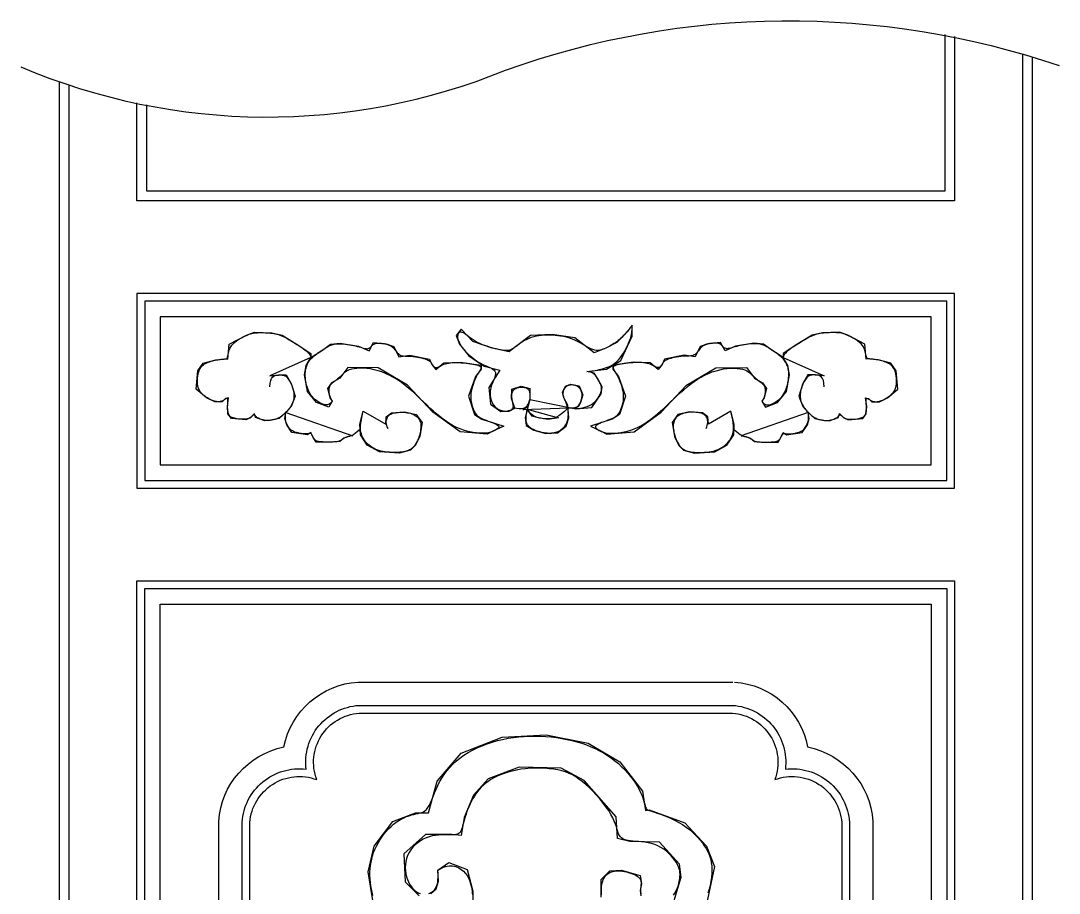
# Model space of a CAD drawing. Header units: metres. Extents: x -19 to 392, y -4 to 849.
# Drawn here: x -19 to 391.7, y 504 to 849 of the extents above; entities that cross this region are included whole.
import ezdxf

# ---------------------------------------------------------------- set-up
doc = ezdxf.new("R2010")
doc.units = ezdxf.units.M
for name, color, linetype in [('3', 3, 'Continuous'), ('4', 4, 'Continuous'), ('7', 7, 'Continuous')]:
    doc.layers.add(name, color=color, linetype=linetype)

msp = doc.modelspace()

# ---------------------------------------------------------------- linework, layer by layer
at = {"layer": '3'}
for points in [[(-19.01, 830.75, 0.2), (172.72, 829.42, -0.17), (391.74, 831.24)], [(262.6, 578.27, -0.43), (283.41, 553.04, -0.43), (308.77, 532.07), (308.77, 245.63, -0.43), (283.41, 224.66, -0.45), (262.6, 199.43), (114.7, 199.43, -0.45), (93.89, 224.66, -0.43), (68.53, 245.63), (68.53, 532.07, -0.43), (93.89, 553.04, -0.43), (114.7, 578.27), (262.59, 578.27)]]:
    msp.add_lwpolyline(points, format="xyb", dxfattribs=at)
for points in [[(350.35, 842.76), (350.35, 777.7), (26.95, 777.7), (26.95, 816.48)], [(0, 823.67), (0, 0), (377.3, 0), (377.3, 835.94)]]:
    msp.add_lwpolyline(points, dxfattribs=at)
for points in [[(30.03, 738.05), (30.03, 667.21), (347.27, 667.21), (347.27, 738.04)], [(30.03, 153.23), (30.03, 624.47), (347.27, 624.47), (347.27, 153.23)]]:
    msp.add_lwpolyline(points, close=True, dxfattribs=at)
at = {"layer": '4'}
for points in [[(346.5, 843.54), (346.5, 781.55), (30.8, 781.55), (30.8, 815.71)], [(-3.85, 824.97), (-3.85, -3.85), (381.15, -3.85), (381.15, 834.76)]]:
    msp.add_lwpolyline(points, dxfattribs=at)
for points in [[(26.95, 741.13), (26.95, 664.13), (350.35, 664.13), (350.35, 741.13)], [(26.95, 150.15), (26.95, 627.55), (350.35, 627.55), (350.35, 150.15)]]:
    msp.add_lwpolyline(points, close=True, dxfattribs=at)
msp.add_lwpolyline([(263.24, 587.49, -0.34), (292.23, 561.82, -0.34), (318.01, 532.39), (318.01, 245.31, -0.34), (292.44, 215.92, -0.36), (262.76, 190.19), (114.54, 190.19, -0.36), (84.86, 215.92, -0.34), (59.29, 245.31), (59.29, 532.39, -0.34), (85.07, 561.82, -0.34), (114.41, 587.51), (262.59, 587.51)], format="xyb", dxfattribs=at)
at = {"layer": '7'}
for points in [[(36.19, 731.89), (36.19, 673.37), (341.11, 673.36), (341.11, 731.89)], [(36.19, 159.39), (36.19, 618.31), (341.11, 618.31), (341.11, 159.39)]]:
    msp.add_lwpolyline(points, close=True, dxfattribs=at)
for points in [[(200.54, 695.56), (200.54, 695.56), (200.68, 695.57), (201.07, 695.61), (201.67, 695.69), (202.41, 695.8), (203.26, 695.97), (204.16, 696.18), (205.07, 696.46), (205.93, 696.81), (206.71, 697.23), (207.41, 697.71), (208.02, 698.23), (208.55, 698.79), (209.01, 699.36), (209.41, 699.93), (209.75, 700.49), (210.03, 701.02), (210.26, 701.51), (210.45, 701.97), (210.58, 702.39), (210.68, 702.79), (210.73, 703.18), (210.74, 703.55), (210.71, 703.92), (210.64, 704.28), (210.54, 704.66), (210.4, 705.03), (210.25, 705.41), (210.07, 705.79), (209.88, 706.17), (209.68, 706.53), (209.47, 706.89), (209.27, 707.24), (209.08, 707.58), (208.88, 707.89), (208.69, 708.2), (208.49, 708.48), (208.28, 708.74), (208.06, 708.99), (207.82, 709.21), (207.56, 709.4), (207.29, 709.58), (207.01, 709.73), (206.75, 709.86), (206.54, 709.98), (206.4, 710.09), (206.36, 710.19), (206.43, 710.29), (206.65, 710.39), (207.03, 710.49), (207.55, 710.6), (208.19, 710.72), (208.92, 710.86), (209.72, 711.02), (210.56, 711.21), (211.42, 711.43), (212.27, 711.68), (213.1, 711.97), (213.89, 712.31), (214.66, 712.7), (215.39, 713.15), (216.11, 713.67), (216.8, 714.26), (217.47, 714.93), (218.12, 715.7), (218.75, 716.55), (219.36, 717.48), (219.93, 718.46), (220.47, 719.47), (220.96, 720.49), (221.4, 721.49), (221.79, 722.46), (222.1, 723.36), (222.36, 724.19), (222.54, 724.93), (222.67, 725.6), (222.75, 726.18), (222.8, 726.68), (222.8, 727.11), (222.79, 727.45), (222.75, 727.72), (222.7, 727.91), (222.64, 728.03), (222.58, 728.09), (222.5, 728.09), (222.41, 728.04), (222.32, 727.95), (222.21, 727.83), (222.1, 727.68), (221.99, 727.52), (221.86, 727.33), (221.71, 727.12), (221.54, 726.89), (221.33, 726.62), (221.1, 726.33), (220.83, 726), (220.51, 725.64), (220.14, 725.23), (219.74, 724.8), (219.29, 724.35), (218.81, 723.88), (218.31, 723.41), (217.79, 722.95), (217.25, 722.5), (216.71, 722.07), (216.17, 721.67), (215.63, 721.31), (215.09, 720.96), (214.54, 720.64), (214, 720.34), (213.45, 720.06), (212.9, 719.79), (212.35, 719.53), (211.79, 719.28), (211.22, 719.05), (210.64, 718.86), (210.04, 718.71), (209.41, 718.63), (208.74, 718.63), (208.04, 718.72), (207.3, 718.92), (206.51, 719.23), (205.67, 719.64), (204.79, 720.13), (203.87, 720.66), (202.91, 721.21), (201.93, 721.77), (200.92, 722.3), (199.9, 722.79), (198.85, 723.21), (197.78, 723.57), (196.71, 723.86), (195.62, 724.1), (194.53, 724.29), (193.44, 724.43), (192.34, 724.54), (191.24, 724.61), (190.15, 724.65), (189.06, 724.66), (187.98, 724.63), (186.93, 724.56), (185.89, 724.44), (184.87, 724.26), (183.88, 724.03), (182.92, 723.74), (182, 723.38), (181.12, 722.97), (180.28, 722.52), (179.49, 722.05), (178.76, 721.56), (178.07, 721.09), (177.45, 720.63), (176.89, 720.21), (176.39, 719.84), (175.95, 719.51), (175.53, 719.24), (175.14, 719.01), (174.74, 718.83), (174.32, 718.7), (173.87, 718.62), (173.36, 718.58), (172.78, 718.59), (172.14, 718.64), (171.44, 718.73), (170.7, 718.86), (169.9, 719.02), (169.07, 719.22), (168.21, 719.44), (167.32, 719.68), (166.42, 719.95), (165.5, 720.24), (164.59, 720.55), (163.68, 720.89), (162.79, 721.26), (161.92, 721.65), (161.09, 722.07), (160.3, 722.53), (159.55, 723.01), (158.86, 723.5), (158.21, 724), (157.61, 724.46), (157.05, 724.89), (156.53, 725.26), (156.06, 725.55), (155.63, 725.75), (155.24, 725.84), (154.88, 725.82), (154.57, 725.72), (154.31, 725.54), (154.09, 725.3), (153.92, 725), (153.8, 724.67), (153.73, 724.31), (153.71, 723.93), (153.75, 723.54), (153.83, 723.13), (153.96, 722.71), (154.14, 722.27), (154.35, 721.82), (154.61, 721.35), (154.91, 720.86), (155.24, 720.35), (155.61, 719.83), (156.01, 719.3), (156.45, 718.76), (156.93, 718.21), (157.44, 717.66), (158, 717.11), (158.59, 716.57), (159.22, 716.03), (159.89, 715.51), (160.58, 715), (161.3, 714.51), (162.04, 714.04), (162.79, 713.6), (163.55, 713.19), (164.32, 712.82), (165.09, 712.48), (165.83, 712.16), (166.54, 711.86), (167.18, 711.55), (167.74, 711.21), (168.2, 710.84), (168.53, 710.42), (168.73, 709.93), (168.76, 709.37), (168.67, 708.73), (168.47, 708.04), (168.19, 707.29), (167.88, 706.5), (167.55, 705.69), (167.24, 704.86), (166.98, 704.02), (166.79, 703.18), (166.68, 702.36), (166.63, 701.55), (166.66, 700.76), (166.75, 700.01), (166.91, 699.29), (167.13, 698.61), (167.4, 697.99), (167.72, 697.42), (168.09, 696.91), (168.5, 696.45), (168.93, 696.04), (169.38, 695.69), (169.85, 695.4), (170.31, 695.15), (170.78, 694.95), (171.22, 694.81), (171.66, 694.71), (172.08, 694.64), (172.48, 694.62), (172.88, 694.63), (173.25, 694.66), (173.62, 694.72), (173.97, 694.8), (174.3, 694.89), (174.61, 695.01), (174.9, 695.14), (175.16, 695.29), (175.38, 695.48), (175.57, 695.7), (175.7, 695.95), (175.79, 696.24), (175.82, 696.58), (175.8, 696.95), (175.75, 697.35), (175.67, 697.77), (175.57, 698.22), (175.47, 698.68), (175.38, 699.15), (175.29, 699.62), (175.24, 700.08), (175.21, 700.54), (175.21, 700.99), (175.25, 701.42), (175.32, 701.83), (175.44, 702.21), (175.61, 702.56), (175.83, 702.88), (176.09, 703.16), (176.41, 703.4), (176.76, 703.6), (177.14, 703.77), (177.55, 703.9), (177.98, 704), (178.42, 704.06), (178.86, 704.09), (179.3, 704.09), (179.73, 704.06), (180.14, 703.99), (180.53, 703.9), (180.9, 703.77), (181.22, 703.62), (181.51, 703.43), (181.75, 703.22), (181.94, 702.98), (182.08, 702.69), (182.18, 702.34), (182.25, 701.92), (182.29, 701.41), (182.31, 700.8), (182.32, 700.07), (182.32, 699.2), (200.54, 695.56), (206.92, 696.01), (210.56, 701.48), (211.02, 704.21), (209.2, 707.39), (207.83, 709.67), (204.87, 710.35), (212.61, 711.26), (218.31, 714.67), (222.86, 724.23), (222.86, 728.56), (222.18, 727.87), (221.04, 726.05), (216.71, 721.73), (212.39, 719.45), (207.83, 717.63), (200.09, 723.55), (191.2, 724.91), (182.55, 724.46), (176.17, 719.68), (174.12, 718.09), (167.51, 719.45), (159.77, 722.18), (155.21, 726.96), (153.16, 724.46), (154.53, 721.05), (158.17, 716.5), (164.32, 712.4), (170.47, 710.81), (166.14, 703.98), (166.83, 697.38), (170.93, 694.42), (174.12, 694.65), (176.4, 695.79), (175.03, 699.66), (175.26, 703.3), (178.9, 704.43), (182.32, 703.52), (182.32, 701.7), (182.32, 699.2)], [(79.56, 704.19), (79.56, 704.19), (79.64, 705.62), (79.85, 706.72), (80.18, 707.53), (80.59, 708.1), (81.06, 708.47), (81.57, 708.68), (82.1, 708.8), (82.62, 708.85), (83.11, 708.89), (83.57, 708.91), (84, 708.91), (84.4, 708.88), (84.78, 708.82), (85.13, 708.72), (85.47, 708.58), (85.79, 708.4), (86.1, 708.16), (86.39, 707.87), (86.67, 707.53), (86.94, 707.15), (87.2, 706.74), (87.45, 706.28), (87.68, 705.8), (87.92, 705.29), (88.14, 704.75), (88.35, 704.19), (88.54, 703.62), (88.71, 703.03), (88.85, 702.45), (88.96, 701.86), (89.03, 701.27), (89.05, 700.7), (89.03, 700.14), (88.96, 699.59), (88.85, 699.06), (88.71, 698.55), (88.54, 698.06), (88.34, 697.6), (88.13, 697.15), (87.9, 696.73), (87.66, 696.34), (87.41, 695.97), (87.15, 695.62), (86.89, 695.29), (86.62, 694.97), (86.34, 694.66), (86.05, 694.36), (85.75, 694.06), (85.45, 693.76), (85.14, 693.47), (84.82, 693.18), (84.5, 692.9), (84.16, 692.64), (83.82, 692.39), (83.47, 692.16), (83.11, 691.96), (82.75, 691.78), (82.37, 691.62), (82, 691.49), (81.62, 691.37), (81.24, 691.28), (80.86, 691.2), (80.49, 691.12), (80.13, 691.06), (79.78, 691.01), (79.44, 690.97), (79.1, 690.94), (78.76, 690.92), (78.41, 690.91), (78.06, 690.93), (77.7, 690.97), (77.32, 691.03), (76.93, 691.11), (76.53, 691.21), (76.13, 691.34), (75.73, 691.48), (75.36, 691.64), (75, 691.8), (74.68, 691.98), (74.4, 692.16), (74.17, 692.35), (73.98, 692.53), (73.82, 692.7), (73.68, 692.86), (73.57, 692.98), (73.46, 693.08), (73.34, 693.14), (73.22, 693.15), (73.09, 693.11), (72.93, 693.03), (72.77, 692.91), (72.59, 692.76), (72.4, 692.6), (72.2, 692.42), (71.99, 692.25), (71.78, 692.09), (71.56, 691.94), (71.34, 691.81), (71.09, 691.7), (70.82, 691.6), (70.52, 691.53), (70.18, 691.47), (69.79, 691.43), (69.35, 691.41), (68.85, 691.4), (68.31, 691.41), (67.74, 691.44), (67.16, 691.5), (66.58, 691.57), (66.02, 691.66), (65.5, 691.77), (65.02, 691.9), (64.61, 692.05), (64.27, 692.22), (63.98, 692.42), (63.73, 692.63), (63.53, 692.87), (63.37, 693.12), (63.23, 693.39), (63.13, 693.68), (63.03, 693.99), (62.96, 694.31), (62.9, 694.65), (62.86, 695), (62.83, 695.37), (62.82, 695.74), (62.81, 696.13), (62.82, 696.53), (62.84, 696.93), (62.87, 697.33), (62.89, 697.72), (62.92, 698.09), (62.93, 698.44), (62.94, 698.75), (62.93, 699.03), (62.9, 699.26), (62.84, 699.43), (62.77, 699.55), (62.67, 699.62), (62.56, 699.65), (62.43, 699.64), (62.29, 699.6), (62.14, 699.54), (61.99, 699.45), (61.83, 699.34), (61.66, 699.22), (61.49, 699.09), (61.3, 698.96), (61.1, 698.83), (60.89, 698.7), (60.65, 698.59), (60.39, 698.5), (60.11, 698.42), (59.8, 698.37), (59.48, 698.34), (59.14, 698.33), (58.78, 698.35), (58.42, 698.39), (58.04, 698.45), (57.66, 698.54), (57.27, 698.65), (56.88, 698.78), (56.48, 698.95), (56.08, 699.14), (55.66, 699.35), (55.24, 699.6), (54.8, 699.87), (54.36, 700.17), (53.89, 700.49), (53.43, 700.85), (52.97, 701.25), (52.54, 701.69), (52.13, 702.17), (51.77, 702.7), (51.45, 703.28), (51.2, 703.92), (51.03, 704.62), (50.92, 705.36), (50.87, 706.13), (50.88, 706.91), (50.93, 707.69), (51.03, 708.44), (51.16, 709.17), (51.32, 709.84), (51.5, 710.44), (51.71, 710.99), (51.94, 711.48), (52.21, 711.91), (52.5, 712.3), (52.84, 712.65), (53.22, 712.97), (53.63, 713.25), (54.1, 713.51), (54.6, 713.74), (55.13, 713.96), (55.68, 714.15), (56.24, 714.32), (56.81, 714.47), (57.37, 714.61), (57.92, 714.73), (58.45, 714.84), (58.96, 714.93), (59.44, 715.01), (59.89, 715.08), (60.32, 715.13), (60.71, 715.17), (61.06, 715.2), (61.38, 715.22), (61.66, 715.23), (61.9, 715.25), (62.12, 715.28), (62.3, 715.34), (62.46, 715.44), (62.6, 715.6), (62.72, 715.82), (62.82, 716.13), (62.92, 716.53), (63.02, 717.01), (63.13, 717.56), (63.28, 718.15), (63.47, 718.77), (63.72, 719.4), (64.05, 720.03), (64.45, 720.65), (64.96, 721.23), (65.54, 721.77), (66.18, 722.28), (66.86, 722.75), (67.57, 723.18), (68.28, 723.57), (68.97, 723.93), (69.62, 724.25), (70.22, 724.53), (70.77, 724.77), (71.3, 724.98), (71.82, 725.15), (72.33, 725.3), (72.86, 725.42), (73.42, 725.51), (74.02, 725.58), (74.67, 725.62), (75.37, 725.65), (76.1, 725.66), (76.85, 725.65), (77.61, 725.62), (78.36, 725.58), (79.09, 725.53), (79.79, 725.46), (80.46, 725.39), (81.09, 725.29), (81.7, 725.18), (82.29, 725.04), (82.89, 724.87), (83.49, 724.67), (84.11, 724.42), (84.76, 724.14), (85.45, 723.8), (86.18, 723.42), (86.93, 722.99), (87.71, 722.54), (88.52, 722.05), (89.35, 721.54), (90.19, 721.01), (91.05, 720.46), (91.91, 719.9), (92.75, 719.33), (93.54, 718.75), (94.25, 718.17), (94.86, 717.58), (95.33, 716.98), (95.63, 716.39), (95.74, 715.79), (79.56, 708.51), (82.98, 708.97), (85.94, 708.97), (87.99, 705.55), (89.59, 700.55), (87.99, 696.45), (85.83, 694.06), (83.21, 691.67), (80.02, 690.99), (77.51, 690.76), (73.87, 692.13), (73.41, 693.72), (71.82, 691.9), (70, 691.22), (64.3, 691.67), (62.94, 693.49), (62.71, 696.45), (63.16, 699.86), (62.02, 699.64), (60.66, 698.27), (57.7, 698.27), (54.51, 699.86), (50.41, 703.28), (51.09, 710.56), (53.14, 713.52), (58.15, 714.88), (61.8, 715.34), (62.94, 715.11), (63.39, 721.03), (70.22, 724.67), (73.41, 725.8), (80.25, 725.58), (84.35, 724.67), (90.95, 720.57), (95.74, 717.38), (95.74, 715.79)], [(298.74, 704.19), (298.74, 704.19), (298.66, 705.62), (298.45, 706.72), (298.13, 707.53), (297.72, 708.1), (297.24, 708.47), (296.73, 708.68), (296.2, 708.8), (295.68, 708.85), (295.19, 708.89), (294.74, 708.91), (294.31, 708.91), (293.91, 708.88), (293.53, 708.82), (293.17, 708.72), (292.83, 708.58), (292.51, 708.4), (292.21, 708.16), (291.91, 707.87), (291.63, 707.53), (291.36, 707.15), (291.11, 706.74), (290.86, 706.28), (290.62, 705.8), (290.39, 705.29), (290.16, 704.75), (289.95, 704.19), (289.76, 703.62), (289.59, 703.03), (289.45, 702.45), (289.34, 701.86), (289.27, 701.27), (289.25, 700.7), (289.27, 700.14), (289.34, 699.59), (289.45, 699.06), (289.59, 698.55), (289.76, 698.06), (289.96, 697.6), (290.18, 697.15), (290.41, 696.73), (290.64, 696.34), (290.89, 695.97), (291.15, 695.62), (291.41, 695.29), (291.69, 694.97), (291.97, 694.66), (292.25, 694.36), (292.55, 694.06), (292.85, 693.76), (293.16, 693.47), (293.48, 693.18), (293.81, 692.9), (294.14, 692.64), (294.48, 692.39), (294.83, 692.16), (295.19, 691.96), (295.56, 691.78), (295.93, 691.62), (296.31, 691.49), (296.69, 691.37), (297.06, 691.28), (297.44, 691.2), (297.81, 691.12), (298.17, 691.06), (298.52, 691.01), (298.86, 690.97), (299.2, 690.94), (299.55, 690.92), (299.89, 690.91), (300.24, 690.93), (300.6, 690.97), (300.98, 691.03), (301.37, 691.11), (301.77, 691.21), (302.17, 691.34), (302.57, 691.48), (302.95, 691.64), (303.3, 691.8), (303.62, 691.98), (303.9, 692.16), (304.13, 692.35), (304.33, 692.53), (304.48, 692.7), (304.62, 692.86), (304.74, 692.98), (304.85, 693.08), (304.96, 693.14), (305.08, 693.15), (305.22, 693.11), (305.37, 693.03), (305.54, 692.91), (305.71, 692.76), (305.9, 692.6), (306.1, 692.42), (306.31, 692.25), (306.52, 692.09), (306.74, 691.94), (306.97, 691.81), (307.21, 691.7), (307.48, 691.6), (307.78, 691.53), (308.12, 691.47), (308.51, 691.43), (308.95, 691.41), (309.45, 691.4), (309.99, 691.41), (310.56, 691.44), (311.14, 691.5), (311.72, 691.57), (312.28, 691.66), (312.81, 691.77), (313.28, 691.9), (313.69, 692.05), (314.03, 692.22), (314.33, 692.42), (314.57, 692.63), (314.77, 692.87), (314.93, 693.12), (315.07, 693.39), (315.18, 693.68), (315.27, 693.99), (315.34, 694.31), (315.4, 694.65), (315.44, 695), (315.47, 695.37), (315.49, 695.74), (315.49, 696.13), (315.48, 696.53), (315.46, 696.93), (315.44, 697.33), (315.41, 697.72), (315.39, 698.09), (315.37, 698.44), (315.36, 698.75), (315.37, 699.03), (315.41, 699.26), (315.46, 699.43), (315.54, 699.55), (315.63, 699.62), (315.75, 699.65), (315.87, 699.64), (316.01, 699.6), (316.16, 699.54), (316.32, 699.45), (316.48, 699.34), (316.64, 699.22), (316.81, 699.09), (317, 698.96), (317.2, 698.83), (317.42, 698.7), (317.65, 698.59), (317.91, 698.5), (318.19, 698.42), (318.5, 698.37), (318.82, 698.34), (319.16, 698.33), (319.52, 698.35), (319.89, 698.39), (320.26, 698.45), (320.64, 698.54), (321.03, 698.65), (321.42, 698.78), (321.82, 698.95), (322.22, 699.14), (322.64, 699.35), (323.06, 699.6), (323.5, 699.87), (323.95, 700.17), (324.41, 700.49), (324.87, 700.85), (325.33, 701.25), (325.76, 701.69), (326.17, 702.17), (326.54, 702.7), (326.85, 703.28), (327.1, 703.92), (327.28, 704.62), (327.38, 705.36), (327.43, 706.13), (327.43, 706.91), (327.37, 707.69), (327.27, 708.44), (327.14, 709.17), (326.98, 709.84), (326.8, 710.44), (326.6, 710.99), (326.36, 711.48), (326.1, 711.91), (325.8, 712.3), (325.46, 712.65), (325.09, 712.97), (324.67, 713.25), (324.21, 713.51), (323.7, 713.74), (323.17, 713.96), (322.62, 714.15), (322.06, 714.32), (321.49, 714.47), (320.93, 714.61), (320.38, 714.73), (319.85, 714.84), (319.34, 714.93), (318.86, 715.01), (318.41, 715.08), (317.99, 715.13), (317.6, 715.17), (317.24, 715.2), (316.92, 715.22), (316.64, 715.23), (316.4, 715.25), (316.19, 715.28), (316, 715.34), (315.84, 715.44), (315.71, 715.6), (315.59, 715.82), (315.48, 716.13), (315.38, 716.53), (315.28, 717.01), (315.17, 717.56), (315.02, 718.15), (314.83, 718.77), (314.58, 719.4), (314.26, 720.03), (313.85, 720.65), (313.35, 721.23), (312.76, 721.77), (312.12, 722.28), (311.44, 722.75), (310.73, 723.18), (310.03, 723.57), (309.34, 723.93), (308.69, 724.25), (308.09, 724.53), (307.53, 724.77), (307, 724.98), (306.48, 725.15), (305.97, 725.3), (305.44, 725.42), (304.88, 725.51), (304.28, 725.58), (303.63, 725.62), (302.93, 725.65), (302.2, 725.66), (301.45, 725.65), (300.7, 725.62), (299.95, 725.58), (299.21, 725.53), (298.51, 725.46), (297.85, 725.39), (297.22, 725.29), (296.61, 725.18), (296.01, 725.04), (295.41, 724.87), (294.81, 724.67), (294.19, 724.42), (293.54, 724.14), (292.85, 723.8), (292.13, 723.42), (291.37, 722.99), (290.59, 722.54), (289.78, 722.05), (288.95, 721.54), (288.11, 721.01), (287.25, 720.46), (286.39, 719.9), (285.55, 719.33), (284.76, 718.75), (284.05, 718.17), (283.44, 717.58), (282.98, 716.98), (282.67, 716.39), (282.57, 715.79), (298.74, 708.51), (295.32, 708.97), (292.36, 708.97), (290.31, 705.55), (288.72, 700.55), (290.31, 696.45), (292.47, 694.06), (295.09, 691.67), (298.28, 690.99), (300.79, 690.76), (304.43, 692.13), (304.89, 693.72), (306.48, 691.9), (308.31, 691.22), (314, 691.67), (315.37, 693.49), (315.59, 696.45), (315.14, 699.86), (316.28, 699.64), (317.65, 698.27), (320.61, 698.27), (323.8, 699.86), (327.9, 703.28), (327.21, 710.56), (325.16, 713.52), (320.15, 714.88), (316.51, 715.34), (315.37, 715.11), (314.91, 721.03), (308.08, 724.67), (304.89, 725.8), (298.06, 725.58), (293.96, 724.67), (287.35, 720.57), (282.57, 717.38), (282.57, 715.79)], [(104.16, 698.5), (104.16, 698.5), (103.61, 697.79), (102.97, 697.34), (102.28, 697.13), (101.55, 697.11), (100.8, 697.25), (100.04, 697.52), (99.3, 697.88), (98.6, 698.31), (97.95, 698.76), (97.36, 699.24), (96.81, 699.75), (96.32, 700.28), (95.87, 700.85), (95.47, 701.45), (95.11, 702.08), (94.79, 702.75), (94.51, 703.44), (94.27, 704.17), (94.06, 704.91), (93.89, 705.65), (93.75, 706.39), (93.65, 707.11), (93.58, 707.81), (93.53, 708.47), (93.52, 709.09), (93.53, 709.67), (93.57, 710.21), (93.63, 710.71), (93.72, 711.2), (93.83, 711.66), (93.96, 712.1), (94.1, 712.53), (94.27, 712.95), (94.46, 713.37), (94.67, 713.78), (94.91, 714.18), (95.17, 714.58), (95.48, 714.98), (95.81, 715.37), (96.19, 715.75), (96.61, 716.14), (97.06, 716.51), (97.54, 716.89), (98.04, 717.25), (98.55, 717.61), (99.06, 717.96), (99.57, 718.3), (100.06, 718.64), (100.54, 718.96), (101, 719.27), (101.44, 719.56), (101.87, 719.84), (102.3, 720.09), (102.73, 720.33), (103.16, 720.54), (103.6, 720.72), (104.04, 720.88), (104.51, 721.01), (104.99, 721.11), (105.5, 721.18), (106.05, 721.23), (106.63, 721.25), (107.25, 721.25), (107.92, 721.22), (108.65, 721.16), (109.41, 721.08), (110.2, 720.98), (111, 720.86), (111.81, 720.73), (112.61, 720.58), (113.38, 720.41), (114.11, 720.23), (114.8, 720.04), (115.44, 719.85), (116.03, 719.68), (116.58, 719.52), (117.09, 719.4), (117.55, 719.33), (117.98, 719.31), (118.36, 719.36), (118.72, 719.48), (119.04, 719.66), (119.34, 719.89), (119.63, 720.15), (119.9, 720.42), (120.17, 720.68), (120.44, 720.93), (120.72, 721.14), (121.01, 721.3), (121.31, 721.41), (121.62, 721.48), (121.94, 721.52), (122.26, 721.54), (122.59, 721.53), (122.91, 721.51), (123.22, 721.48), (123.53, 721.45), (123.84, 721.42), (124.14, 721.39), (124.44, 721.35), (124.75, 721.3), (125.05, 721.25), (125.37, 721.18), (125.69, 721.1), (126.02, 721.01), (126.36, 720.9), (126.71, 720.76), (127.05, 720.6), (127.4, 720.41), (127.74, 720.19), (128.07, 719.93), (128.39, 719.62), (128.69, 719.27), (128.99, 718.9), (129.29, 718.5), (129.59, 718.11), (129.9, 717.72), (130.23, 717.37), (130.59, 717.06), (130.97, 716.82), (131.38, 716.64), (131.84, 716.52), (132.33, 716.45), (132.87, 716.41), (133.45, 716.4), (134.08, 716.38), (134.76, 716.36), (135.49, 716.32), (136.26, 716.25), (137.08, 716.14), (137.9, 716.01), (138.72, 715.85), (139.51, 715.67), (140.25, 715.47), (140.93, 715.26), (141.52, 715.03), (142.01, 714.8), (142.41, 714.57), (142.73, 714.32), (142.99, 714.08), (143.2, 713.83), (143.37, 713.57), (143.53, 713.32), (143.69, 713.06), (143.85, 712.81), (144.02, 712.56), (144.21, 712.34), (144.42, 712.14), (144.64, 711.98), (144.88, 711.86), (145.15, 711.8), (145.43, 711.81), (145.74, 711.89), (146.09, 712.03), (146.46, 712.21), (146.87, 712.43), (147.31, 712.66), (147.8, 712.9), (148.34, 713.12), (148.93, 713.33), (149.56, 713.49), (150.25, 713.62), (150.99, 713.72), (151.76, 713.78), (152.58, 713.81), (153.43, 713.81), (154.32, 713.79), (155.23, 713.74), (156.16, 713.68), (157.1, 713.59), (158.03, 713.49), (158.92, 713.36), (159.77, 713.23), (160.54, 713.08), (161.22, 712.92), (161.8, 712.76), (162.25, 712.58), (162.58, 712.4), (162.81, 712.21), (162.94, 712), (163, 711.78), (162.98, 711.54), (162.91, 711.29), (162.78, 711.01), (162.62, 710.72), (162.43, 710.39), (162.21, 710.03), (161.97, 709.63), (161.7, 709.19), (161.42, 708.68), (161.12, 708.12), (160.81, 707.49), (160.49, 706.78), (160.18, 706.01), (159.88, 705.19), (159.61, 704.32), (159.38, 703.42), (159.19, 702.5), (159.05, 701.56), (158.99, 700.62), (159, 699.69), (159.07, 698.77), (159.21, 697.88), (159.41, 697.03), (159.65, 696.22), (159.92, 695.47), (160.22, 694.78), (160.54, 694.17), (160.88, 693.65), (161.23, 693.19), (161.62, 692.8), (162.04, 692.45), (162.52, 692.14), (163.05, 691.85), (163.65, 691.57), (164.33, 691.29), (165.1, 691), (165.91, 690.7), (166.74, 690.39), (167.55, 690.07), (168.31, 689.76), (168.97, 689.44), (169.5, 689.13), (169.86, 688.83), (170.04, 688.53), (170.04, 688.25), (169.9, 687.98), (169.64, 687.72), (169.3, 687.48), (168.9, 687.24), (168.48, 687.02), (168.06, 686.82), (167.66, 686.62), (167.27, 686.45), (166.87, 686.29), (166.45, 686.16), (165.97, 686.04), (165.42, 685.96), (164.78, 685.9), (164.04, 685.87), (163.16, 685.87), (162.17, 685.92), (161.08, 686.01), (159.91, 686.17), (158.67, 686.39), (157.39, 686.69), (156.07, 687.09), (154.73, 687.57), (153.4, 688.17), (152.06, 688.86), (150.73, 689.64), (149.4, 690.51), (148.07, 691.45), (146.75, 692.47), (145.44, 693.54), (144.14, 694.67), (142.85, 695.84), (141.57, 697.05), (140.28, 698.27), (139, 699.5), (137.7, 700.73), (136.4, 701.93), (135.08, 703.1), (133.74, 704.22), (132.37, 705.29), (130.99, 706.29), (129.58, 707.21), (128.15, 708.06), (126.71, 708.83), (125.26, 709.51), (123.79, 710.1), (122.31, 710.6), (120.83, 710.99), (119.36, 711.28), (117.92, 711.47), (116.53, 711.58), (115.2, 711.59), (113.96, 711.53), (112.82, 711.38), (111.8, 711.16), (110.91, 710.88), (110.14, 710.53), (109.48, 710.14), (108.91, 709.72), (108.4, 709.28), (107.95, 708.84), (107.53, 708.42), (107.13, 708.02), (106.73, 707.65), (106.33, 707.32), (105.94, 707.01), (105.56, 706.73), (105.2, 706.47), (104.85, 706.21), (104.51, 705.96), (104.2, 705.7), (103.92, 705.44), (103.66, 705.17), (103.43, 704.88), (103.23, 704.57), (103.08, 704.22), (102.95, 703.85), (102.87, 703.43), (102.84, 702.97), (102.85, 702.47), (102.9, 701.92), (103, 701.35), (103.14, 700.76), (103.33, 700.17), (103.57, 699.59), (103.84, 699.03), (104.16, 698.5), (102.8, 696.22), (98.01, 698.04), (94.37, 702.37), (93.23, 708.97), (93.91, 712.61), (95.74, 715.79), (100.29, 718.75), (103.48, 721.03), (107.35, 721.48), (114.64, 720.34), (118.74, 718.52), (120.57, 721.71), (123.3, 721.48), (125.58, 721.25), (128.54, 720.12), (130.59, 716.02), (134.92, 716.7), (142.66, 715.11), (143.57, 713.06), (145.17, 711.01), (148.36, 713.74), (154.96, 713.97), (163.16, 712.83), (163.16, 711.24), (160.88, 708.28), (158.15, 700.55), (160.43, 693.26), (163.39, 691.44), (172.02, 688.71), (167.72, 686.66), (165.44, 685.53), (154.73, 686.44), (144.03, 694.17), (134.01, 704.87), (122.39, 711.7), (110.32, 711.92), (107.13, 707.6), (103.94, 705.78), (102.34, 703.5), (103.25, 699.86), (104.16, 698.5)], [(274.14, 698.5), (274.14, 698.5), (274.69, 697.79), (275.33, 697.34), (276.02, 697.13), (276.75, 697.11), (277.51, 697.25), (278.26, 697.52), (279, 697.88), (279.7, 698.31), (280.35, 698.76), (280.94, 699.24), (281.49, 699.75), (281.98, 700.28), (282.43, 700.85), (282.84, 701.45), (283.2, 702.08), (283.51, 702.75), (283.79, 703.44), (284.04, 704.17), (284.24, 704.91), (284.41, 705.65), (284.55, 706.39), (284.65, 707.11), (284.72, 707.81), (284.77, 708.47), (284.78, 709.09), (284.77, 709.67), (284.73, 710.21), (284.67, 710.71), (284.58, 711.2), (284.47, 711.66), (284.35, 712.1), (284.2, 712.53), (284.03, 712.95), (283.85, 713.37), (283.63, 713.78), (283.4, 714.18), (283.13, 714.58), (282.83, 714.98), (282.49, 715.37), (282.11, 715.75), (281.69, 716.14), (281.24, 716.51), (280.76, 716.89), (280.26, 717.25), (279.75, 717.61), (279.24, 717.96), (278.73, 718.3), (278.24, 718.64), (277.76, 718.96), (277.31, 719.27), (276.86, 719.56), (276.43, 719.84), (276, 720.09), (275.57, 720.33), (275.14, 720.54), (274.71, 720.72), (274.26, 720.88), (273.8, 721.01), (273.31, 721.11), (272.8, 721.18), (272.26, 721.23), (271.67, 721.25), (271.05, 721.25), (270.38, 721.22), (269.66, 721.16), (268.89, 721.08), (268.1, 720.98), (267.3, 720.86), (266.49, 720.73), (265.7, 720.58), (264.93, 720.41), (264.19, 720.23), (263.5, 720.04), (262.86, 719.85), (262.27, 719.68), (261.72, 719.52), (261.22, 719.4), (260.75, 719.33), (260.33, 719.31), (259.94, 719.36), (259.59, 719.48), (259.26, 719.66), (258.96, 719.89), (258.68, 720.15), (258.4, 720.42), (258.13, 720.68), (257.86, 720.93), (257.58, 721.14), (257.29, 721.3), (256.99, 721.41), (256.68, 721.48), (256.36, 721.52), (256.04, 721.54), (255.72, 721.53), (255.4, 721.51), (255.08, 721.48), (254.77, 721.45), (254.46, 721.42), (254.16, 721.39), (253.86, 721.35), (253.56, 721.3), (253.25, 721.25), (252.93, 721.18), (252.61, 721.1), (252.28, 721.01), (251.94, 720.9), (251.6, 720.76), (251.25, 720.6), (250.91, 720.41), (250.57, 720.19), (250.24, 719.93), (249.92, 719.62), (249.61, 719.27), (249.31, 718.9), (249.01, 718.5), (248.71, 718.11), (248.4, 717.72), (248.07, 717.37), (247.72, 717.06), (247.33, 716.82), (246.92, 716.64), (246.46, 716.52), (245.97, 716.45), (245.43, 716.41), (244.85, 716.4), (244.22, 716.38), (243.54, 716.36), (242.82, 716.32), (242.04, 716.25), (241.23, 716.14), (240.4, 716.01), (239.58, 715.85), (238.79, 715.67), (238.05, 715.47), (237.37, 715.26), (236.78, 715.03), (236.29, 714.8), (235.89, 714.57), (235.57, 714.32), (235.31, 714.08), (235.1, 713.83), (234.93, 713.57), (234.77, 713.32), (234.62, 713.06), (234.45, 712.81), (234.28, 712.56), (234.09, 712.34), (233.89, 712.14), (233.66, 711.98), (233.42, 711.86), (233.16, 711.8), (232.87, 711.81), (232.56, 711.89), (232.22, 712.03), (231.84, 712.21), (231.44, 712.43), (230.99, 712.66), (230.5, 712.9), (229.96, 713.12), (229.38, 713.33), (228.74, 713.49), (228.05, 713.62), (227.32, 713.72), (226.54, 713.78), (225.72, 713.81), (224.87, 713.81), (223.99, 713.79), (223.07, 713.74), (222.14, 713.68), (221.2, 713.59), (220.27, 713.49), (219.38, 713.36), (218.53, 713.23), (217.76, 713.08), (217.08, 712.92), (216.51, 712.76), (216.06, 712.58), (215.72, 712.4), (215.49, 712.21), (215.36, 712), (215.3, 711.78), (215.32, 711.54), (215.4, 711.29), (215.52, 711.01), (215.68, 710.72), (215.87, 710.39), (216.09, 710.03), (216.34, 709.63), (216.6, 709.19), (216.89, 708.68), (217.18, 708.12), (217.49, 707.49), (217.81, 706.78), (218.12, 706.01), (218.42, 705.19), (218.69, 704.32), (218.93, 703.42), (219.12, 702.5), (219.25, 701.56), (219.32, 700.62), (219.31, 699.69), (219.23, 698.77), (219.09, 697.88), (218.89, 697.03), (218.66, 696.22), (218.38, 695.47), (218.08, 694.78), (217.76, 694.17), (217.43, 693.65), (217.07, 693.19), (216.69, 692.8), (216.26, 692.45), (215.79, 692.14), (215.25, 691.85), (214.65, 691.57), (213.97, 691.29), (213.2, 691), (212.39, 690.7), (211.56, 690.39), (210.75, 690.07), (209.99, 689.76), (209.33, 689.44), (208.8, 689.13), (208.44, 688.83), (208.26, 688.53), (208.26, 688.25), (208.4, 687.98), (208.66, 687.72), (209, 687.48), (209.4, 687.24), (209.82, 687.02), (210.25, 686.82), (210.65, 686.62), (211.03, 686.45), (211.43, 686.29), (211.86, 686.16), (212.33, 686.04), (212.88, 685.96), (213.52, 685.9), (214.27, 685.87), (215.14, 685.87), (216.13, 685.92), (217.22, 686.01), (218.39, 686.17), (219.63, 686.39), (220.91, 686.69), (222.23, 687.09), (223.57, 687.57), (224.91, 688.17), (226.24, 688.86), (227.58, 689.64), (228.91, 690.51), (230.23, 691.45), (231.55, 692.47), (232.86, 693.54), (234.16, 694.67), (235.45, 695.84), (236.74, 697.05), (238.02, 698.27), (239.3, 699.5), (240.6, 700.73), (241.9, 701.93), (243.22, 703.1), (244.56, 704.22), (245.93, 705.29), (247.31, 706.29), (248.72, 707.21), (250.15, 708.06), (251.59, 708.83), (253.05, 709.51), (254.51, 710.1), (255.99, 710.6), (257.47, 710.99), (258.94, 711.28), (260.38, 711.47), (261.78, 711.58), (263.1, 711.59), (264.35, 711.53), (265.49, 711.38), (266.51, 711.16), (267.39, 710.88), (268.16, 710.53), (268.82, 710.14), (269.4, 709.72), (269.9, 709.28), (270.36, 708.84), (270.77, 708.42), (271.18, 708.02), (271.57, 707.65), (271.97, 707.32), (272.36, 707.01), (272.74, 706.73), (273.1, 706.47), (273.46, 706.21), (273.79, 705.96), (274.1, 705.7), (274.39, 705.44), (274.64, 705.17), (274.87, 704.88), (275.07, 704.57), (275.23, 704.22), (275.35, 703.85), (275.43, 703.43), (275.47, 702.97), (275.46, 702.47), (275.4, 701.92), (275.3, 701.35), (275.16, 700.76), (274.97, 700.17), (274.73, 699.59), (274.46, 699.03), (274.14, 698.5), (275.5, 696.22), (280.29, 698.04), (283.93, 702.37), (285.07, 708.97), (284.39, 712.61), (282.57, 715.79), (278.01, 718.75), (274.82, 721.03), (270.95, 721.48), (263.66, 720.34), (259.56, 718.52), (257.74, 721.71), (255, 721.48), (252.73, 721.25), (249.76, 720.12), (247.71, 716.02), (243.39, 716.7), (235.64, 715.11), (234.73, 713.06), (233.14, 711.01), (229.95, 713.74), (223.34, 713.97), (215.14, 712.83), (215.14, 711.24), (217.42, 708.28), (220.15, 700.55), (217.87, 693.26), (214.91, 691.44), (206.28, 688.71), (210.58, 686.66), (212.86, 685.53), (223.57, 686.44), (234.27, 694.17), (244.3, 704.87), (255.91, 711.7), (267.99, 711.92), (271.18, 707.6), (274.37, 705.78), (275.96, 703.5), (275.05, 699.86), (274.14, 698.5)], [(175.75, 696.1), (175.75, 696.1), (177.06, 695.8), (178.13, 695.66), (179, 695.64), (179.7, 695.73), (180.24, 695.9), (180.65, 696.14), (180.98, 696.42), (181.24, 696.72), (181.45, 697.02), (181.63, 697.32), (181.78, 697.6), (181.9, 697.85), (181.98, 698.06), (182.04, 698.22), (182.08, 698.33), (182.09, 698.37), (182.08, 698.33), (182.05, 698.22), (182, 698.04), (181.94, 697.8), (181.86, 697.51), (181.77, 697.17), (181.67, 696.78), (181.56, 696.36), (181.44, 695.9), (181.32, 695.42), (181.2, 694.92), (181.09, 694.41), (180.98, 693.89), (180.89, 693.37), (180.82, 692.87), (180.76, 692.37), (180.73, 691.9), (180.73, 691.45), (180.75, 691.02), (180.81, 690.61), (180.9, 690.22), (181.02, 689.86), (181.17, 689.51), (181.37, 689.19), (181.6, 688.89), (181.87, 688.6), (182.18, 688.34), (182.52, 688.09), (182.9, 687.85), (183.31, 687.63), (183.75, 687.42), (184.22, 687.22), (184.71, 687.02), (185.24, 686.83), (185.78, 686.66), (186.34, 686.5), (186.91, 686.36), (187.49, 686.23), (188.07, 686.12), (188.66, 686.04), (189.24, 685.98), (189.82, 685.95), (190.38, 685.95), (190.95, 685.97), (191.49, 686.03), (192.03, 686.13), (192.55, 686.25), (193.06, 686.42), (193.55, 686.62), (194.02, 686.86), (194.47, 687.13), (194.89, 687.43), (195.28, 687.75), (195.65, 688.09), (195.99, 688.44), (196.29, 688.81), (196.56, 689.18), (196.79, 689.57), (196.99, 689.96), (197.16, 690.37), (197.3, 690.8), (197.4, 691.25), (197.49, 691.72), (197.54, 692.22), (197.57, 692.75), (197.58, 693.29), (197.56, 693.85), (197.52, 694.42), (197.46, 694.98), (197.38, 695.53), (197.28, 696.07), (197.16, 696.58), (197.03, 697.07), (196.88, 697.52), (196.72, 697.94), (196.55, 698.34), (196.39, 698.72), (196.23, 699.07), (196.08, 699.41), (195.95, 699.73), (195.83, 700.04), (195.73, 700.33), (195.65, 700.62), (195.59, 700.9), (195.55, 701.17), (195.53, 701.45), (195.54, 701.73), (195.57, 702.01), (195.62, 702.29), (195.7, 702.59), (195.8, 702.87), (195.92, 703.16), (196.06, 703.44), (196.22, 703.7), (196.4, 703.94), (196.59, 704.17), (196.8, 704.37), (197.02, 704.55), (197.26, 704.7), (197.51, 704.82), (197.79, 704.92), (198.08, 705), (198.39, 705.05), (198.72, 705.08), (199.07, 705.08), (199.44, 705.05), (199.81, 705), (200.18, 704.91), (200.55, 704.78), (200.91, 704.62), (201.25, 704.42), (201.57, 704.17), (201.85, 703.88), (202.1, 703.55), (202.32, 703.18), (202.5, 702.79), (202.65, 702.39), (202.77, 701.97), (202.85, 701.55), (202.89, 701.13), (202.91, 700.73), (202.89, 700.33), (202.84, 699.95), (202.77, 699.58), (202.68, 699.23), (202.58, 698.9), (202.48, 698.59), (202.36, 698.29), (202.25, 698.02), (202.13, 697.76), (202.02, 697.53), (201.9, 697.31), (201.77, 697.1), (201.65, 696.91), (201.51, 696.73), (201.38, 696.56), (201.23, 696.41), (201.04, 696.26), (200.79, 696.13), (200.45, 696.01), (199.98, 695.92), (199.37, 695.85), (198.58, 695.8), (197.58, 695.79), (179.58, 695.1), (181.63, 696.7), (182.32, 699.2), (181.63, 696.7), (180.5, 692.15), (180.95, 688.96), (183.91, 687.14), (188.7, 685.77), (193.25, 686), (196.67, 688.73), (197.81, 691.92), (197.35, 696.93), (195.76, 699.88), (195.3, 701.93), (196.44, 704.43), (198.49, 705.34), (201.91, 704.66), (203.27, 701.02), (202.36, 698.06), (201.45, 696.47), (200.54, 695.79), (197.58, 695.79)], [(126.26, 687.8), (126.26, 687.8), (125.97, 688.39), (125.76, 688.97), (125.63, 689.53), (125.57, 690.06), (125.57, 690.57), (125.63, 691.04), (125.73, 691.48), (125.86, 691.88), (126.03, 692.23), (126.22, 692.55), (126.44, 692.82), (126.7, 693.07), (127, 693.28), (127.34, 693.46), (127.73, 693.62), (128.16, 693.76), (128.64, 693.88), (129.16, 693.98), (129.72, 694.06), (130.3, 694.12), (130.9, 694.16), (131.52, 694.17), (132.14, 694.17), (132.75, 694.14), (133.36, 694.08), (133.95, 694), (134.53, 693.89), (135.08, 693.76), (135.61, 693.59), (136.12, 693.4), (136.6, 693.18), (137.04, 692.92), (137.45, 692.64), (137.82, 692.32), (138.16, 691.97), (138.45, 691.58), (138.7, 691.16), (138.9, 690.71), (139.06, 690.22), (139.17, 689.7), (139.23, 689.14), (139.25, 688.56), (139.22, 687.95), (139.16, 687.34), (139.07, 686.72), (138.94, 686.1), (138.8, 685.5), (138.64, 684.92), (138.46, 684.37), (138.27, 683.84), (138.07, 683.34), (137.86, 682.87), (137.64, 682.43), (137.42, 682.02), (137.19, 681.63), (136.97, 681.28), (136.74, 680.95), (136.5, 680.65), (136.26, 680.37), (136, 680.12), (135.73, 679.88), (135.42, 679.66), (135.09, 679.46), (134.73, 679.27), (134.32, 679.09), (133.88, 678.92), (133.39, 678.77), (132.85, 678.63), (132.27, 678.51), (131.64, 678.42), (130.95, 678.34), (130.21, 678.28), (129.41, 678.25), (128.58, 678.25), (127.71, 678.27), (126.82, 678.33), (125.93, 678.41), (125.05, 678.52), (124.2, 678.67), (123.38, 678.85), (122.6, 679.07), (121.88, 679.32), (121.2, 679.6), (120.56, 679.91), (119.97, 680.25), (119.41, 680.62), (118.89, 681.01), (118.4, 681.43), (117.95, 681.87), (117.53, 682.33), (117.14, 682.81), (116.79, 683.32), (116.47, 683.86), (116.18, 684.42), (115.94, 685.02), (115.73, 685.64), (115.55, 686.3), (115.43, 687.03), (115.37, 687.85), (115.39, 688.81), (115.5, 689.93), (115.7, 691.26), (116.02, 692.81), (116.47, 694.63), (125.35, 689.4), (125.58, 692.35), (127.63, 693.95), (132.87, 694.4), (137.42, 693.26), (139.7, 690.08), (138.79, 684.62), (136.97, 680.98), (135.14, 679.15), (130.82, 678.02), (122.84, 678.47), (118.06, 681.2), (115.33, 685.3), (115.1, 689.4), (116.47, 694.63)], [(197.33, 695.8), (197.33, 695.8), (196.04, 694.51), (194.89, 693.5), (193.86, 692.76), (192.93, 692.23), (192.09, 691.88), (191.33, 691.67), (190.63, 691.56), (189.99, 691.52), (189.38, 691.51), (188.8, 691.53), (188.25, 691.56), (187.72, 691.62), (187.21, 691.69), (186.72, 691.78), (186.23, 691.87), (185.75, 691.98), (185.28, 692.09), (184.79, 692.24), (184.3, 692.45), (183.78, 692.75), (183.23, 693.17), (182.64, 693.73), (182.01, 694.47), (181.32, 695.42), (193.71, 691.92), (189.61, 691.24), (185.73, 691.92), (183.23, 692.6), (181.32, 695.42)], [(252.04, 687.8), (252.04, 687.8), (252.34, 688.39), (252.54, 688.97), (252.67, 689.53), (252.73, 690.06), (252.73, 690.57), (252.67, 691.04), (252.58, 691.48), (252.44, 691.88), (252.28, 692.23), (252.08, 692.55), (251.86, 692.82), (251.6, 693.07), (251.3, 693.28), (250.96, 693.46), (250.57, 693.62), (250.14, 693.76), (249.66, 693.88), (249.14, 693.98), (248.59, 694.06), (248, 694.12), (247.4, 694.16), (246.79, 694.17), (246.17, 694.17), (245.55, 694.14), (244.94, 694.08), (244.35, 694), (243.78, 693.89), (243.22, 693.76), (242.69, 693.59), (242.18, 693.4), (241.7, 693.18), (241.26, 692.92), (240.85, 692.64), (240.48, 692.32), (240.15, 691.97), (239.86, 691.58), (239.61, 691.16), (239.4, 690.71), (239.24, 690.22), (239.13, 689.7), (239.07, 689.14), (239.06, 688.56), (239.08, 687.95), (239.14, 687.34), (239.24, 686.72), (239.36, 686.1), (239.5, 685.5), (239.67, 684.92), (239.84, 684.37), (240.03, 683.84), (240.23, 683.34), (240.44, 682.87), (240.66, 682.43), (240.88, 682.02), (241.11, 681.63), (241.34, 681.28), (241.56, 680.95), (241.8, 680.65), (242.04, 680.37), (242.3, 680.12), (242.58, 679.88), (242.88, 679.66), (243.21, 679.46), (243.58, 679.27), (243.98, 679.09), (244.43, 678.92), (244.92, 678.77), (245.45, 678.63), (246.03, 678.51), (246.67, 678.42), (247.35, 678.34), (248.09, 678.28), (248.89, 678.25), (249.73, 678.25), (250.6, 678.27), (251.48, 678.33), (252.37, 678.41), (253.25, 678.52), (254.11, 678.67), (254.93, 678.85), (255.7, 679.07), (256.43, 679.32), (257.1, 679.6), (257.74, 679.91), (258.34, 680.25), (258.89, 680.62), (259.41, 681.01), (259.9, 681.43), (260.35, 681.87), (260.78, 682.33), (261.16, 682.81), (261.52, 683.32), (261.84, 683.86), (262.12, 684.42), (262.37, 685.02), (262.58, 685.64), (262.75, 686.3), (262.87, 687.03), (262.93, 687.85), (262.91, 688.81), (262.81, 689.93), (262.6, 691.26), (262.28, 692.81), (261.84, 694.63), (252.95, 689.4), (252.73, 692.35), (250.68, 693.95), (245.44, 694.4), (240.88, 693.26), (238.6, 690.08), (239.51, 684.62), (241.34, 680.98), (243.16, 679.15), (247.49, 678.02), (255.46, 678.47), (260.24, 681.2), (262.98, 685.3), (263.2, 689.4), (261.84, 694.63)], [(115.21, 687.35), (115.21, 687.35), (114.23, 686.52), (113.41, 685.88), (112.73, 685.41), (112.17, 685.08), (111.71, 684.86), (111.32, 684.71), (110.99, 684.63), (110.69, 684.56), (110.42, 684.49), (110.15, 684.42), (109.9, 684.34), (109.66, 684.25), (109.42, 684.16), (109.19, 684.06), (108.97, 683.94), (108.76, 683.82), (108.55, 683.69), (108.34, 683.55), (108.12, 683.4), (107.9, 683.26), (107.68, 683.12), (107.45, 682.99), (107.2, 682.87), (106.94, 682.76), (106.66, 682.67), (106.35, 682.59), (106.02, 682.53), (105.66, 682.48), (105.25, 682.45), (104.8, 682.42), (104.3, 682.39), (103.75, 682.38), (103.14, 682.37), (102.48, 682.36), (101.81, 682.37), (101.12, 682.38), (100.45, 682.42), (99.81, 682.47), (99.22, 682.54), (98.7, 682.64), (98.25, 682.77), (97.89, 682.92), (97.58, 683.1), (97.34, 683.29), (97.13, 683.5), (96.96, 683.73), (96.82, 683.96), (96.69, 684.2), (96.56, 684.44), (96.43, 684.68), (96.31, 684.91), (96.19, 685.13), (96.06, 685.32), (95.93, 685.49), (95.8, 685.62), (95.66, 685.72), (95.51, 685.77), (95.35, 685.78), (95.16, 685.76), (94.94, 685.73), (94.68, 685.69), (94.37, 685.65), (94.01, 685.62), (93.57, 685.6), (93.07, 685.62), (92.51, 685.66), (91.91, 685.73), (91.28, 685.83), (90.65, 685.97), (90.03, 686.13), (89.44, 686.32), (88.9, 686.55), (88.42, 686.81), (88, 687.09), (87.63, 687.41), (87.3, 687.75), (87.02, 688.11), (86.76, 688.49), (86.54, 688.89), (86.34, 689.3), (86.16, 689.73), (86, 690.18), (85.86, 690.67), (85.76, 691.2), (85.7, 691.8), (85.69, 692.47), (85.73, 693.22), (85.83, 694.06), (112.37, 684.84), (110.54, 684.62), (108.72, 683.93), (107.13, 682.57), (104.39, 682.34), (97.79, 682.34), (96.65, 684.16), (95.74, 686.21), (94.37, 685.3), (88.22, 686.21), (86.17, 689.17), (85.49, 691.67), (85.83, 694.06)], [(263.09, 687.35), (263.09, 687.35), (264.07, 686.52), (264.89, 685.88), (265.57, 685.41), (266.13, 685.08), (266.6, 684.86), (266.98, 684.71), (267.31, 684.63), (267.61, 684.56), (267.89, 684.49), (268.15, 684.42), (268.4, 684.34), (268.65, 684.25), (268.88, 684.16), (269.11, 684.06), (269.33, 683.94), (269.54, 683.82), (269.76, 683.69), (269.97, 683.55), (270.18, 683.4), (270.4, 683.26), (270.62, 683.12), (270.86, 682.99), (271.1, 682.87), (271.37, 682.76), (271.65, 682.67), (271.95, 682.59), (272.28, 682.53), (272.65, 682.48), (273.05, 682.45), (273.5, 682.42), (274, 682.39), (274.56, 682.38), (275.17, 682.37), (275.82, 682.36), (276.5, 682.37), (277.18, 682.38), (277.85, 682.42), (278.49, 682.47), (279.08, 682.54), (279.6, 682.64), (280.05, 682.77), (280.42, 682.92), (280.72, 683.1), (280.97, 683.29), (281.17, 683.5), (281.34, 683.73), (281.48, 683.96), (281.62, 684.2), (281.74, 684.44), (281.87, 684.68), (281.99, 684.91), (282.11, 685.13), (282.24, 685.32), (282.37, 685.49), (282.5, 685.62), (282.64, 685.72), (282.79, 685.77), (282.95, 685.78), (283.14, 685.76), (283.36, 685.73), (283.62, 685.69), (283.93, 685.65), (284.3, 685.62), (284.73, 685.6), (285.23, 685.62), (285.8, 685.66), (286.4, 685.73), (287.02, 685.83), (287.65, 685.97), (288.27, 686.13), (288.86, 686.32), (289.4, 686.55), (289.88, 686.81), (290.3, 687.09), (290.68, 687.41), (291, 687.75), (291.29, 688.11), (291.54, 688.49), (291.76, 688.89), (291.96, 689.3), (292.15, 689.73), (292.31, 690.18), (292.44, 690.67), (292.54, 691.2), (292.6, 691.8), (292.61, 692.47), (292.57, 693.22), (292.47, 694.06), (265.94, 684.84), (267.76, 684.62), (269.58, 683.93), (271.18, 682.57), (273.91, 682.34), (280.52, 682.34), (281.65, 684.16), (282.57, 686.21), (283.93, 685.3), (290.08, 686.21), (292.13, 689.17), (292.82, 691.67), (292.47, 694.06)], [(120.22, 501.16), (118.38, 512.49), (120.83, 522.59), (128.19, 532.38), (137.07, 535.75), (142.28, 535.75), (145.65, 548.3), (155.15, 559.32), (171.39, 565.75), (188.85, 566.67), (205.4, 563.3), (217.96, 555.95), (226.85, 544.32), (228.07, 536.67), (229.61, 536.97), (243.7, 531.77), (252.28, 522.59), (255.34, 514.63), (252.28, 499.63)], [(120.3, 503.16), (119.96, 504.36), (119.68, 505.61), (119.45, 506.91), (119.27, 508.24), (119.15, 509.58), (119.09, 510.94), (119.1, 512.28), (119.17, 513.61), (119.31, 514.93), (119.52, 516.22), (119.8, 517.51), (120.15, 518.78), (120.57, 520.04), (121.07, 521.29), (121.65, 522.54), (122.3, 523.78), (123.02, 525), (123.8, 526.19), (124.64, 527.35), (125.53, 528.45), (126.47, 529.48), (127.44, 530.44), (128.44, 531.31), (129.47, 532.09), (130.5, 532.76), (131.55, 533.35), (132.58, 533.86), (133.6, 534.29), (134.6, 534.66), (135.55, 534.95), (136.46, 535.19), (137.31, 535.38), (138.11, 535.55), (138.86, 535.72), (139.56, 535.94), (140.22, 536.23), (140.84, 536.62), (141.42, 537.15), (141.97, 537.84), (142.5, 538.72), (143.01, 539.77), (143.52, 540.95), (144.05, 542.25), (144.62, 543.64), (145.23, 545.09), (145.91, 546.56), (146.67, 548.05), (147.52, 549.51), (148.47, 550.94), (149.52, 552.33), (150.67, 553.68), (151.92, 554.99), (153.26, 556.24), (154.72, 557.43), (156.27, 558.55), (157.93, 559.61), (159.69, 560.59), (161.52, 561.5), (163.43, 562.32), (165.41, 563.07), (167.43, 563.74), (169.5, 564.33), (171.59, 564.83), (173.71, 565.25), (175.84, 565.58), (177.98, 565.83), (180.13, 566), (182.28, 566.1), (184.43, 566.12), (186.57, 566.07), (188.7, 565.95), (190.82, 565.77), (192.92, 565.51), (194.99, 565.19), (197.02, 564.81), (199.02, 564.36), (200.98, 563.85), (202.89, 563.27), (204.74, 562.64), (206.52, 561.94), (208.25, 561.17), (209.92, 560.34), (211.52, 559.45), (213.07, 558.5), (214.55, 557.48), (215.98, 556.39), (217.35, 555.24), (218.66, 554.02), (219.91, 552.75), (221.08, 551.45), (222.17, 550.13), (223.17, 548.81), (224.08, 547.5), (224.88, 546.22), (225.57, 544.98), (226.15, 543.81), (226.62, 542.71), (227, 541.68), (227.31, 540.74), (227.56, 539.9), (227.77, 539.15), (227.95, 538.52), (228.12, 538), (228.3, 537.59), (228.51, 537.29), (228.77, 537.06), (229.11, 536.87), (229.55, 536.71), (230.11, 536.53), (230.82, 536.32), (231.7, 536.06), (232.77, 535.71), (234, 535.28), (235.35, 534.76), (236.8, 534.18), (238.3, 533.51), (239.82, 532.78), (241.33, 531.98), (242.78, 531.11), (244.16, 530.18), (245.44, 529.2), (246.64, 528.18), (247.76, 527.12), (248.79, 526.05), (249.73, 524.96), (250.59, 523.87), (251.36, 522.79), (252.05, 521.73), (252.64, 520.67), (253.15, 519.59), (253.57, 518.49), (253.9, 517.34), (254.13, 516.13), (254.27, 514.84), (254.32, 513.46), (254.28, 511.97), (254.14, 510.41), (253.92, 508.79), (253.62, 507.16), (253.25, 505.54), (252.81, 503.96)], [(239.41, 501.16), (242.17, 510.34), (241.56, 515.55), (233.59, 524.12), (221.95, 524.42), (217.04, 525.65), (216.43, 534.22), (203.87, 548.61), (194.68, 553.5), (178.13, 553.81), (165.87, 549.22), (160.05, 542.79), (156.37, 533.91), (155.15, 526.87), (151.47, 527.18), (141.05, 527.18), (132.47, 519.53), (133.09, 508.51), (138.6, 503)], [(239.14, 503.23), (239.7, 504.03), (240.19, 504.91), (240.6, 505.84), (240.95, 506.81), (241.23, 507.79), (241.45, 508.75), (241.61, 509.68), (241.71, 510.55), (241.76, 511.37), (241.74, 512.16), (241.64, 512.93), (241.46, 513.7), (241.18, 514.47), (240.81, 515.27), (240.33, 516.11), (239.74, 516.99), (239.04, 517.91), (238.24, 518.83), (237.34, 519.73), (236.36, 520.6), (235.3, 521.4), (234.17, 522.13), (232.98, 522.74), (231.73, 523.23), (230.44, 523.62), (229.13, 523.91), (227.83, 524.12), (226.55, 524.27), (225.32, 524.39), (224.15, 524.49), (223.07, 524.58), (222.09, 524.68), (221.21, 524.81), (220.42, 524.99), (219.72, 525.21), (219.12, 525.5), (218.59, 525.86), (218.14, 526.32), (217.76, 526.87), (217.44, 527.54), (217.16, 528.32), (216.88, 529.21), (216.58, 530.21), (216.21, 531.31), (215.75, 532.51), (215.17, 533.8), (214.44, 535.19), (213.53, 536.66), (212.46, 538.2), (211.26, 539.77), (209.97, 541.34), (208.61, 542.88), (207.21, 544.36), (205.81, 545.75), (204.43, 547.02), (203.09, 548.16), (201.79, 549.15), (200.49, 550.02), (199.19, 550.76), (197.85, 551.4), (196.47, 551.93), (195, 552.38), (193.45, 552.74), (191.79, 553.03), (190.03, 553.24), (188.21, 553.39), (186.34, 553.46), (184.44, 553.46), (182.55, 553.38), (180.67, 553.22), (178.84, 552.99), (177.08, 552.69), (175.38, 552.31), (173.76, 551.87), (172.22, 551.37), (170.77, 550.82), (169.4, 550.22), (168.13, 549.59), (166.95, 548.91), (165.86, 548.21), (164.88, 547.48), (163.97, 546.71), (163.14, 545.92), (162.38, 545.09), (161.67, 544.22), (161.02, 543.32), (160.41, 542.38), (159.83, 541.41), (159.29, 540.4), (158.78, 539.38), (158.31, 538.34), (157.87, 537.3), (157.47, 536.26), (157.11, 535.23), (156.78, 534.22), (156.49, 533.24), (156.23, 532.3), (155.99, 531.41), (155.76, 530.58), (155.53, 529.83), (155.29, 529.15), (155.03, 528.57), (154.74, 528.1), (154.41, 527.73), (154.04, 527.47), (153.61, 527.28), (153.12, 527.17), (152.56, 527.12), (151.91, 527.1), (151.18, 527.11), (150.35, 527.13), (149.42, 527.14), (148.4, 527.14), (147.31, 527.1), (146.16, 527.01), (144.98, 526.87), (143.77, 526.64), (142.56, 526.33), (141.36, 525.9), (140.19, 525.37), (139.06, 524.72), (137.99, 523.97), (136.99, 523.12), (136.08, 522.19), (135.27, 521.18), (134.57, 520.11), (134.01, 518.97), (133.58, 517.78), (133.29, 516.55), (133.12, 515.31), (133.07, 514.06), (133.14, 512.83), (133.3, 511.64), (133.56, 510.5), (133.9, 509.43), (134.32, 508.44), (134.81, 507.53), (135.35, 506.72), (135.93, 506), (136.54, 505.37), (137.17, 504.84), (137.81, 504.41), (138.45, 504.07), (139.07, 503.83)], [(142.35, 503.91), (142.79, 504.07), (143.19, 504.25), (143.56, 504.45), (143.9, 504.67), (144.2, 504.91), (144.49, 505.18), (144.75, 505.49), (144.99, 505.83), (145.22, 506.21), (145.43, 506.64), (145.62, 507.14), (145.79, 507.73), (145.92, 508.45), (146.01, 509.32), (146.05, 510.37), (146.04, 511.62), (145.96, 513.1), (150.25, 516.16), (157.6, 513.41), (159.75, 504.83), (159.75, 500.55)], [(145.96, 513.1), (145.96, 513.1), (147.54, 514.05), (149.05, 514.62), (150.48, 514.87), (151.82, 514.82), (153.07, 514.54), (154.21, 514.06), (155.23, 513.42), (156.12, 512.67), (156.88, 511.84), (157.51, 510.96), (158.02, 510.05), (158.44, 509.12), (158.78, 508.18), (159.03, 507.27), (159.23, 506.38), (159.39, 505.55), (159.51, 504.78), (159.59, 504.06), (159.64, 503.4)], [(143.2, 503.92), (145.34, 505.75), (146.26, 508.81), (145.96, 513.1)], [(210.61, 502.39), (210.61, 509.43), (213.98, 512.79), (218.58, 513.1), (225.93, 510.96), (226.54, 507.9), (225.93, 505.14), (226.24, 503)], [(210.71, 503.33), (210.68, 504.18), (210.68, 505.02), (210.7, 505.84), (210.75, 506.64), (210.85, 507.41), (210.99, 508.14), (211.17, 508.81), (211.41, 509.44), (211.69, 510), (212.02, 510.51), (212.39, 510.97), (212.79, 511.37), (213.23, 511.73), (213.7, 512.03), (214.18, 512.28), (214.69, 512.49), (215.22, 512.65), (215.78, 512.76), (216.36, 512.83), (216.97, 512.86), (217.62, 512.84), (218.31, 512.79), (219.03, 512.69), (219.8, 512.56), (220.59, 512.39), (221.39, 512.19), (222.17, 511.96), (222.92, 511.7), (223.62, 511.42), (224.26, 511.12), (224.81, 510.8), (225.25, 510.47), (225.6, 510.13), (225.87, 509.77), (226.07, 509.41), (226.2, 509.05), (226.28, 508.68), (226.33, 508.31), (226.34, 507.95), (226.33, 507.59), (226.3, 507.23), (226.27, 506.88), (226.23, 506.54), (226.19, 506.2), (226.14, 505.87), (226.11, 505.55), (226.08, 505.24), (226.07, 504.94), (226.08, 504.65), (226.12, 504.36), (226.2, 504.07), (226.32, 503.78)]]:
    msp.add_lwpolyline(points, dxfattribs=at)
msp.add_lwpolyline([(262.49, 575.19, -0.5), (279.24, 548.92, -0.5), (305.69, 531.95), (305.69, 245.75, -0.5), (278.99, 228.88, -0.53), (262.54, 202.51), (114.76, 202.51, -0.53), (98.31, 228.88, -0.5), (71.61, 245.75), (71.61, 531.95, -0.5), (98.06, 548.92, -0.5), (114.81, 575.19)], format="xyb", close=True, dxfattribs=at)

doc.saveas('drawing.dxf')
